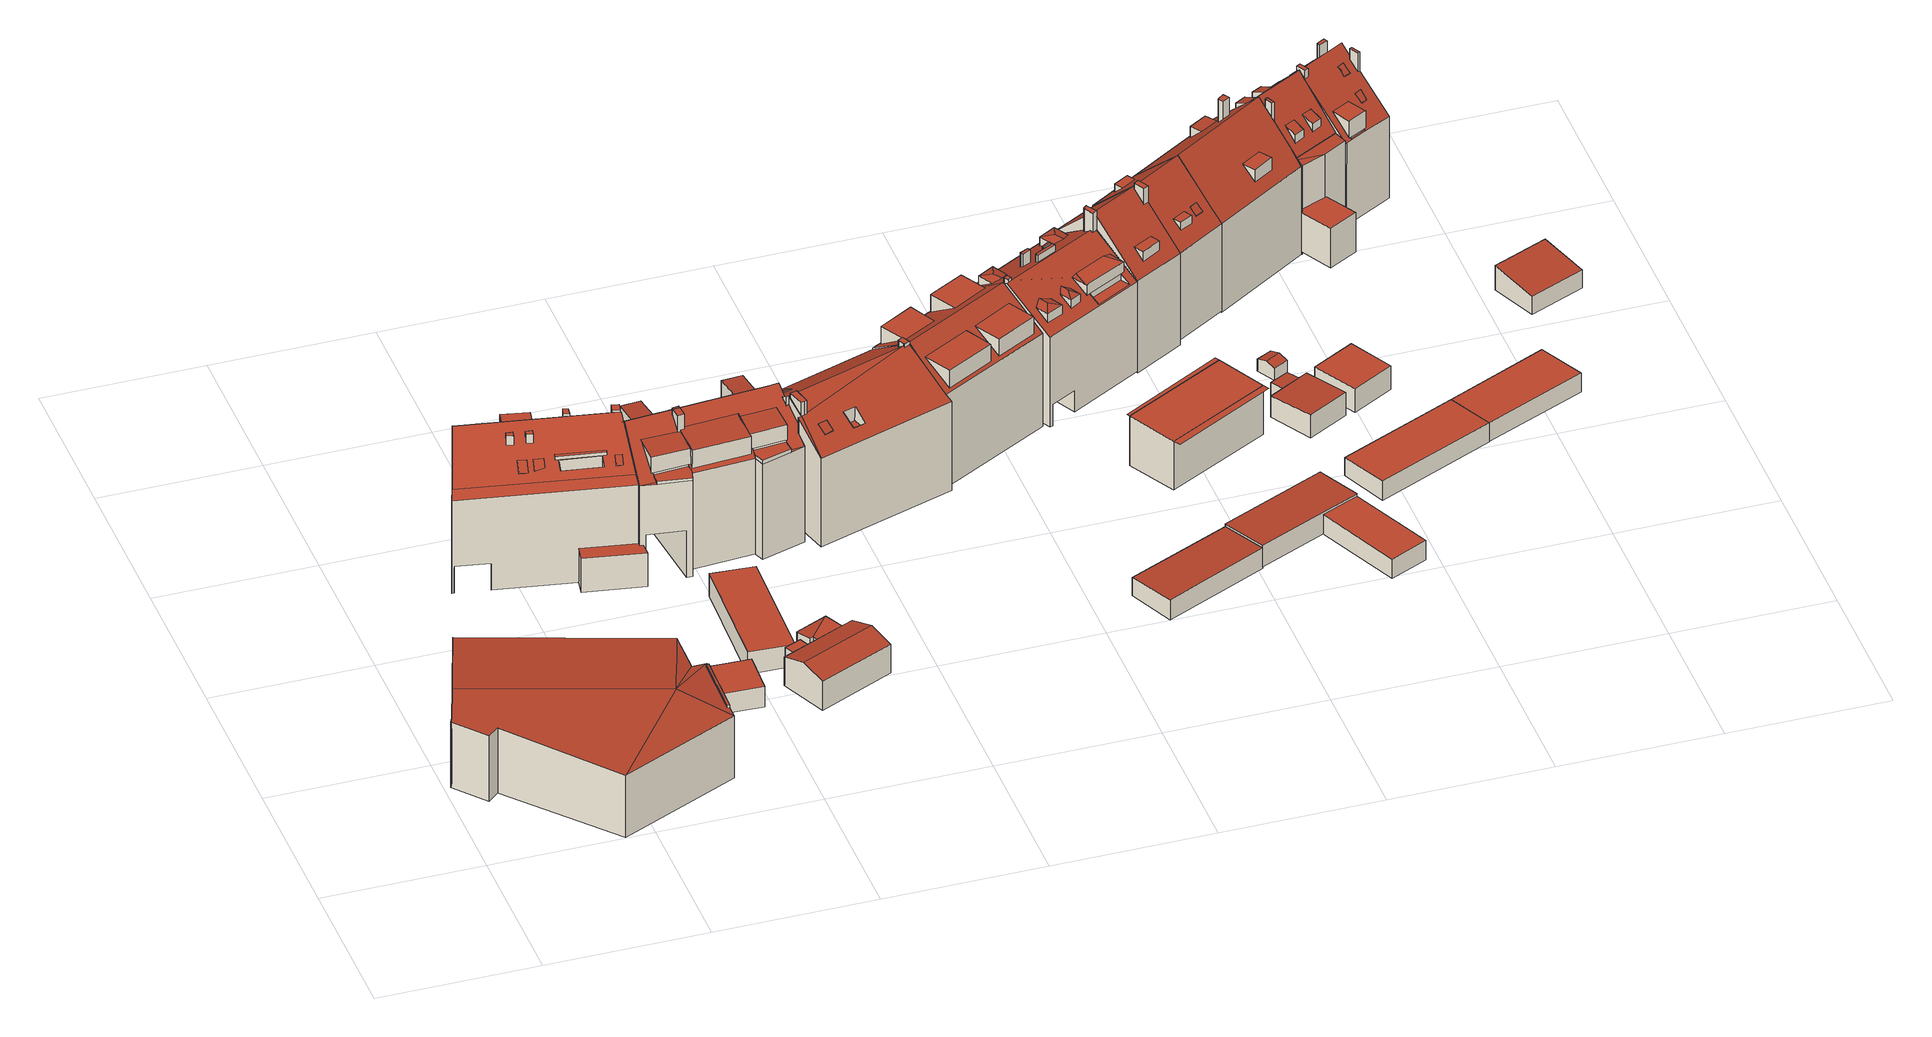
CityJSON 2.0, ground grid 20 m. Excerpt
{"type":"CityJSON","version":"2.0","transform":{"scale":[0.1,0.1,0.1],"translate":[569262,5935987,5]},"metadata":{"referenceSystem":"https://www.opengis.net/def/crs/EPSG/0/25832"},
"CityObjects":{
"building1":{"type":"Building","attributes":{"Grundfläche 2D":"612.116639","Grundhöhe NN":"5.794"},"children":["building1-1"],"geometry":[{"type":"Solid","lod":"3","boundaries":[[[[0,1,2,3]],[[4,5,2,1,6,7,8]],[[9,2,5]],[[10,11,12,2,9]],[[13,2,12]],[[3,2,13]],[[6,1,0,14,15]],[[7,6,15,16]],[[8,7,16,17]],[[4,8,17,18]],[[5,4,18,19]],[[9,5,19,20]],[[12,11,10,9,20,21]],[[13,12,21,22]],[[3,13,22,23]],[[0,3,23,14]],[[17,16,15,14,23,22,21,20,19,18]]]],"semantics":{"surfaces":[{"type":"RoofSurface"},{"type":"WallSurface"},{"type":"GroundSurface"}],"values":[[0,0,0,0,0,0,1,1,1,1,1,1,1,1,1,1,2]]}}]},
"building1-1":{"type":"BuildingInstallation","parents":["building1"],"geometry":[{"type":"MultiSurface","lod":"3","boundaries":[[[24,25,26,27]],[[10,11,27,26]],[[11,28,24,27]],[[25,24,28,29]],[[29,10,26,25]]],"semantics":{"surfaces":[{"type":"RoofSurface"},{"type":"WallSurface"}],"values":[0,1,1,1,1]}}]},
"building2":{"type":"Building","attributes":{"Grundfläche 2D":"215.239595","Grundhöhe NN":"7.884"},"children":["building2-1","building2-2","building2-3","building2-4","building2-5","building2-6","building2-7","building2-8","building2-9","building2-10","building2-11","building2-12","building2-13"],"geometry":[{"type":"MultiSurface","lod":"3","boundaries":[[[30,31,32]],[[33,34,35,36,37,38,30,39,40,41]],[[36,31,30,38,37]],[[42,33,41,40,39,43],[44,45,46,47]],[[43,48,49,42]],[[50,51,31,36]],[[52,53,54,55,56,57]],[[57,56,58,59]],[[52,57,59,60]],[[53,52,60,61]],[[54,53,61,62]],[[55,54,62,63]],[[48,43,39,30,32,64,65]],[[48,65,66,67,68,69,58,56,55,49]],[[70,71,72,51,50,36,35,34,33,42,49,55,63,73,74]],[[72,75,76,77,78,64,32,31,51]],[[69,68,76,75]],[[67,66,79,78,77,80]],[[69,75,72,71,70,74,73,63,62,61,60,59,58]],[[64,78,79,66,65]],[[67,80,77,76,68]]],"semantics":{"surfaces":[{"type":"RoofSurface"},{"type":"WallSurface"},{"type":"GroundSurface"},{"type":"OuterCeilingSurface"}],"values":[0,0,0,0,0,0,0,1,1,1,1,1,1,1,1,1,1,1,2,2,3]}}]},
"building2-1":{"type":"BuildingInstallation","parents":["building2"],"geometry":[{"type":"MultiSurface","lod":"3","boundaries":[[[81,82,83,84]],[[84,83,85,86]],[[86,87,81,84]],[[82,81,87,88]],[[88,85,83,82]]],"semantics":{"surfaces":[{"type":"RoofSurface"},{"type":"WallSurface"}],"values":[0,1,1,1,1]}}]},
"building2-2":{"type":"BuildingInstallation","parents":["building2"],"geometry":[{"type":"MultiSurface","lod":"3","boundaries":[[[89,90,91,92]],[[92,91,93,94]],[[89,92,94,95]],[[90,89,95,96]],[[91,90,96,93]]],"semantics":{"surfaces":[{"type":"RoofSurface"},{"type":"WallSurface"}],"values":[0,1,1,1,1]}}]},
"building2-3":{"type":"BuildingInstallation","parents":["building2"],"geometry":[{"type":"MultiSurface","lod":"3","boundaries":[[[97,98,99,100]],[[46,45,98,97]],[[45,44,99,98]],[[47,100,99,44]],[[47,46,97,100]]],"semantics":{"surfaces":[{"type":"RoofSurface"},{"type":"WallSurface"}],"values":[0,1,1,1,1]}}]},
"building2-4":{"type":"BuildingInstallation","parents":["building2"],"geometry":[{"type":"MultiSurface","lod":"3","boundaries":[[[101,102,103,104]],[[104,103,105,106]],[[101,104,106,107]],[[102,101,107,108]],[[103,102,108,105]]],"semantics":{"surfaces":[{"type":"RoofSurface"},{"type":"WallSurface"}],"values":[0,1,1,1,1]}}]},
"building2-5":{"type":"BuildingInstallation","parents":["building2"],"geometry":[{"type":"MultiSurface","lod":"3","boundaries":[[[109,110,111,112]],[[112,111,113,114]],[[109,112,114,115]],[[110,109,115,116]],[[111,110,116,113]]],"semantics":{"surfaces":[{"type":"RoofSurface"},{"type":"WallSurface"}],"values":[0,1,1,1,1]}}]},
"building2-6":{"type":"BuildingInstallation","parents":["building2"],"geometry":[{"type":"MultiSurface","lod":"3","boundaries":[[[117,118,119,120,121]],[[120,122,117,121]],[[122,123,118,117]],[[123,124,119,118]],[[124,125,120,121,120,119]]],"semantics":{"surfaces":[{"type":"RoofSurface"},{"type":"WallSurface"}],"values":[0,1,1,1,1]}}]},
"building2-7":{"type":"BuildingInstallation","parents":["building2"],"geometry":[{"type":"MultiSurface","lod":"3","boundaries":[[[126,127,128,129]],[[40,41,129,128]],[[41,34,126,129]],[[127,126,34,130]],[[130,40,128,127]]],"semantics":{"surfaces":[{"type":"RoofSurface"},{"type":"WallSurface"}],"values":[0,1,1,1,1]}}]},
"building2-8":{"type":"BuildingInstallation","parents":["building2"],"geometry":[{"type":"MultiSurface","lod":"3","boundaries":[[[131,132,133,134,135,136,137,138,139]],[[38,139,138,140]],[[37,141,137,136,135,142]],[[141,140,138,137]]],"semantics":{"surfaces":[{"type":"RoofSurface"},{"type":"WallSurface"}],"values":[0,1,1,1]}}]},
"building2-9":{"type":"BuildingInstallation","parents":["building2"],"geometry":[{"type":"MultiSurface","lod":"3","boundaries":[[[143,144,145,146,147,148]],[[149,47,44,150,146,145,144,143]],[[147,146,150]],[[143,148,149]]],"semantics":{"surfaces":[{"type":"RoofSurface"},{"type":"WallSurface"}],"values":[0,1,1,1]}}]},
"building2-10":{"type":"BuildingInstallation","parents":["building2"],"geometry":[{"type":"MultiSurface","lod":"3","boundaries":[[[151,152,153,154]],[[154,153,155,156]],[[151,154,156,157]],[[152,151,157,158]],[[153,152,158,155]]],"semantics":{"surfaces":[{"type":"RoofSurface"},{"type":"WallSurface"}],"values":[0,1,1,1,1]}}]},
"building2-11":{"type":"BuildingInstallation","parents":["building2"],"geometry":[{"type":"MultiSurface","lod":"3","boundaries":[[[159,160,161,162]],[[162,161,163,164]],[[159,162,164,165]],[[160,159,165,166]],[[161,160,166,163]]],"semantics":{"surfaces":[{"type":"RoofSurface"},{"type":"WallSurface"}],"values":[0,1,1,1,1]}}]},
"building2-12":{"type":"BuildingInstallation","parents":["building2"],"geometry":[{"type":"MultiSurface","lod":"3","boundaries":[[[167,168,169,170,171]],[[172,173,167]],[[173,168,167]],[[172,167,171,132,131]],[[170,169,134,133]],[[133,132,171,170]]],"semantics":{"surfaces":[{"type":"RoofSurface"},{"type":"WallSurface"}],"values":[0,0,0,1,1,1]}}]},
"building2-13":{"type":"BuildingInstallation","parents":["building2"],"geometry":[{"type":"MultiSurface","lod":"3","boundaries":[[[174,175,176,177]],[[174,177,178,179]],[[177,176,180,178]],[[175,174,179,181]],[[176,175,181,180]]],"semantics":{"surfaces":[{"type":"RoofSurface"},{"type":"WallSurface"}],"values":[0,1,1,1,1]}}]},
"building3":{"type":"Building","attributes":{"Grundfläche 2D":"28.529798","Grundhöhe NN":"8.927"},"geometry":[{"type":"Solid","lod":"3","boundaries":[[[[182,183,184,185]],[[186,187,185,184]],[[187,188,182,185]],[[188,189,183,182]],[[189,186,184,183]],[[189,188,187,186]]]],"semantics":{"surfaces":[{"type":"RoofSurface"},{"type":"WallSurface"},{"type":"GroundSurface"}],"values":[[0,1,1,1,1,2]]}}]},
"building4":{"type":"Building","attributes":{"Grundfläche 2D":"85.757120","Grundhöhe NN":"8.666"},"geometry":[{"type":"Solid","lod":"3","boundaries":[[[[190,191,192,193]],[[194,195,193,192]],[[195,196,190,193]],[[196,197,191,190]],[[197,194,192,191]],[[197,196,195,194]]]],"semantics":{"surfaces":[{"type":"RoofSurface"},{"type":"WallSurface"},{"type":"GroundSurface"}],"values":[[0,1,1,1,1,2]]}}]},
"building5":{"type":"Building","attributes":{"Grundfläche 2D":"87.076172","Grundhöhe NN":"9.258"},"geometry":[{"type":"Solid","lod":"3","boundaries":[[[[198,199,200,201]],[[200,202,203,201]],[[204,205,206,207]],[[208,209,210,211]],[[212,209,208,213]],[[199,198,214,215]],[[200,199,215,216,211,202]],[[217,218,207,206,219,220,203,202,211,210]],[[214,198,201,203,220]],[[204,207,218,221]],[[205,204,221,222]],[[206,205,222,219]],[[208,211,216,223]],[[213,208,223,224]],[[212,213,224,225]],[[209,212,225,226]],[[210,209,226,217]],[[222,221,218,217,226,225,224,223,216,215,214,220,219]]]],"semantics":{"surfaces":[{"type":"RoofSurface"},{"type":"WallSurface"},{"type":"GroundSurface"}],"values":[[0,0,0,0,0,1,1,1,1,1,1,1,1,1,1,1,1,2]]}}]},
"building6":{"type":"Building","attributes":{"Grundfläche 2D":"180.702283","Grundhöhe NN":"7.527"},"children":["building6-1","building6-2","building6-3","building6-4","building6-5"],"geometry":[{"type":"MultiSurface","lod":"3","boundaries":[[[227,228,229,230,231,232]],[[233,234,235,236,237,238,239,240]],[[241,242,243,244]],[[245,246,247,248,249,250,251]],[[252,253,254,255,256,257,258],[259,260,261,262],[244,243,263,264]],[[265,266,267]],[[268,269,270]],[[271,268,270,272,273,274,275,276,277,278,256,255,254,265,267,279,280,281,236,235,282,247,246,232,231,283,284]],[[235,285,282]],[[286,287,288,289,290,291,292,293,294,295]],[[296,297,262,261]],[[284,283,230,229,228,227,293,292]],[[283,231,230]],[[297,259,262]],[[261,260,296]],[[297,296,260,259]],[[281,237,236]],[[281,280,287,286,240,239,238,237]],[[263,243,242]],[[241,244,264]],[[242,241,264,263]],[[251,250,295,294]],[[293,227,232,246,245,251,294]],[[250,249,233,240,286,295]],[[298,299,265,254,253,252,258,300,301]],[[299,302,303,304,305,306,307,266,265]],[[289,307,306,308]],[[290,289,308,309]],[[310,290,309,311]],[[270,269,310,311,312]],[[272,270,312,313]],[[273,272,313,314]],[[315,275,274,273,314,316]],[[277,276,317,318]],[[276,275,315,317]],[[278,277,318,319]],[[257,256,278,319,320]],[[321,322,323,324,300,258,257,320]],[[305,304,322,321]],[[324,323,303,302]],[[315,316,314,313,312,311,309,308,306,305,321,320,319,318,317]],[[301,300,324,302,299,298]],[[304,303,323,322]]],"semantics":{"surfaces":[{"type":"RoofSurface"},{"type":"WallSurface"},{"type":"GroundSurface"},{"type":"OuterCeilingSurface"}],"values":[0,0,0,0,0,0,0,0,0,0,0,1,1,1,1,1,1,1,1,1,1,1,1,1,1,1,1,1,1,1,1,1,1,1,1,1,1,1,1,1,2,2,3]}}]},
"building6-1":{"type":"BuildingInstallation","parents":["building6"],"geometry":[{"type":"MultiSurface","lod":"3","boundaries":[[[325,326,288,327,328,279,329]],[[279,328,280]],[[327,288,287]],[[287,280,328,327]],[[329,279,267,266]],[[266,307,325,329]],[[307,289,326,325]],[[288,326,289]]],"semantics":{"surfaces":[{"type":"RoofSurface"},{"type":"WallSurface"}],"values":[0,1,1,1,1,1,1,1]}}]},
"building6-2":{"type":"BuildingInstallation","parents":["building6"],"geometry":[{"type":"MultiSurface","lod":"3","boundaries":[[[330,331,332,333,334,335]],[[331,336,337,235,234,333,332]],[[248,334,333,234,233,249]],[[247,338,339,330,335,334,248]],[[331,330,339,336]]],"semantics":{"surfaces":[{"type":"RoofSurface"},{"type":"WallSurface"}],"values":[0,1,1,1,1]}}]},
"building6-3":{"type":"BuildingInstallation","parents":["building6"],"geometry":[{"type":"MultiSurface","lod":"3","boundaries":[[[340,341,271,342,343,291,344]],[[343,342,284,292]],[[291,343,292]],[[284,342,271]],[[290,344,291]],[[290,310,340,344]],[[310,269,341,340]],[[269,268,271,341]]],"semantics":{"surfaces":[{"type":"RoofSurface"},{"type":"WallSurface"}],"values":[0,1,1,1,1,1,1,1]}}]},
"building6-4":{"type":"BuildingInstallation","parents":["building6"],"geometry":[{"type":"MultiSurface","lod":"3","boundaries":[[[345,346,347,348]],[[349,350,348,347]],[[350,351,345,348]],[[346,345,351,352]],[[347,346,352,349]]],"semantics":{"surfaces":[{"type":"RoofSurface"},{"type":"WallSurface"}],"values":[0,1,1,1,1]}}]},
"building6-5":{"type":"BuildingInstallation","parents":["building6"],"geometry":[{"type":"MultiSurface","lod":"3","boundaries":[[[353,354,355,356]],[[356,355,357,358]],[[353,356,358,359]],[[354,353,359,360]],[[355,354,360,357]]],"semantics":{"surfaces":[{"type":"RoofSurface"},{"type":"WallSurface"}],"values":[0,1,1,1,1]}}]},
"building7":{"type":"Building","attributes":{"Grundfläche 2D":"223.208490","Grundhöhe NN":"8.783"},"children":["building7-1","building7-2","building7-3","building7-4","building7-5"],"geometry":[{"type":"MultiSurface","lod":"3","boundaries":[[[361,362,363,364,365,366,367,368,369,370,371,372]],[[373,366,365]],[[374,375,374,366]],[[376,377,378]],[[379,367,380,381,378,377,382,383,384],[385,386,387,388,389,390]],[[379,384,369,368,367]],[[367,368,367,366]],[[373,375,378,381,380,367,366],[374,366,374,375]],[[362,361,372,391,392]],[[363,362,392,393]],[[364,363,393,394]],[[365,364,394,395]],[[396,378,375,373,365,395,397]],[[376,378,396,398]],[[377,376,398,399]],[[382,377,399,400]],[[401,369,384,383,382,400,402]],[[371,370,369,401,403]],[[372,371,403,391]],[[394,393,392,391,403,401,402,400,399,398,396,397,395]]],"semantics":{"surfaces":[{"type":"RoofSurface"},{"type":"WallSurface"},{"type":"GroundSurface"}],"values":[0,0,0,0,0,0,0,0,1,1,1,1,1,1,1,1,1,1,1,2]}}]},
"building7-1":{"type":"BuildingInstallation","parents":["building7"],"geometry":[{"type":"MultiSurface","lod":"3","boundaries":[[[404,405,406,407]],[[406,405,408,409]],[[407,406,409,410]],[[404,407,410,411]],[[405,404,411,408]]],"semantics":{"surfaces":[{"type":"RoofSurface"},{"type":"WallSurface"}],"values":[0,1,1,1,1]}}]},
"building7-2":{"type":"BuildingInstallation","parents":["building7"],"geometry":[{"type":"MultiSurface","lod":"3","boundaries":[[[412,413,414,415,416,417]],[[373,375,413,412]],[[375,381,414,413]],[[381,418,415,414]],[[416,415,418,380,419]],[[419,374,417,416]],[[412,417,374,373]]],"semantics":{"surfaces":[{"type":"RoofSurface"},{"type":"WallSurface"}],"values":[0,1,1,1,1,1,1]}}]},
"building7-3":{"type":"BuildingInstallation","parents":["building7"],"geometry":[{"type":"MultiSurface","lod":"3","boundaries":[[[420,421,422,423]],[[423,422,424,425]],[[420,423,425,426]],[[421,420,426,427]],[[422,421,427,424]]],"semantics":{"surfaces":[{"type":"RoofSurface"},{"type":"WallSurface"}],"values":[0,1,1,1,1]}}]},
"building7-4":{"type":"BuildingInstallation","parents":["building7"],"geometry":[{"type":"MultiSurface","lod":"3","boundaries":[[[428,429,430,431,432,433,434,435]],[[432,431,384,369]],[[369,370,433,432]],[[434,433,370,436]],[[434,436,367,435]],[[437,429,428,435,367,438]],[[437,379,384,431,430,429]]],"semantics":{"surfaces":[{"type":"RoofSurface"},{"type":"WallSurface"}],"values":[0,1,1,1,1,1,1]}}]},
"building7-5":{"type":"BuildingInstallation","parents":["building7"],"geometry":[{"type":"MultiSurface","lod":"3","boundaries":[[[439,440,441,442]],[[389,388,440,439]],[[388,387,441,440]],[[386,385,442,441,387]],[[389,439,442,385,390]]],"semantics":{"surfaces":[{"type":"RoofSurface"},{"type":"WallSurface"}],"values":[0,1,1,1,1]}}]},
"building8":{"type":"Building","attributes":{"Grundfläche 2D":"188.117559","Grundhöhe NN":"8.430"},"geometry":[{"type":"Solid","lod":"3","boundaries":[[[[443,444,445,446]],[[447,448,449,450]],[[451,452,453,454]],[[455,456,457,458]],[[459,460,461,462,463,464,465,466,467],[468,469,454,453],[456,470,471,457]],[[472,473,474,475,467,466,465],[445,476,477,446],[447,450,478,479]],[[459,467,475]],[[444,443,477,476]],[[476,445,444]],[[477,443,446]],[[449,448,479,478]],[[450,449,478]],[[448,447,479]],[[453,452,468]],[[451,454,469]],[[451,469,468,452]],[[456,455,470]],[[471,458,457]],[[455,458,471,470]],[[464,463,480,481]],[[465,464,481]],[[482,473,472,465,481,483]],[[474,473,482,484]],[[485,461,460,459,475,474,484,486]],[[463,462,461,485,480]],[[481,480,485,486,484,482,483]]]],"semantics":{"surfaces":[{"type":"RoofSurface"},{"type":"WallSurface"},{"type":"GroundSurface"}],"values":[[0,0,0,0,0,0,0,1,1,1,1,1,1,1,1,1,1,1,1,1,1,1,1,1,1,2]]}}]},
"building9":{"type":"Building","attributes":{"Grundfläche 2D":"89.441937","Grundhöhe NN":"12.091"},"geometry":[{"type":"Solid","lod":"3","boundaries":[[[[487,488,489,490]],[[491,492,490,489]],[[492,493,487,490]],[[493,494,488,487]],[[494,491,489,488]],[[494,493,492,491]]]],"semantics":{"surfaces":[{"type":"RoofSurface"},{"type":"WallSurface"},{"type":"GroundSurface"}],"values":[[0,1,1,1,1,2]]}}]},
"building10":{"type":"Building","attributes":{"Grundfläche 2D":"139.025067","Grundhöhe NN":"8.917"},"children":["building10-1","building10-2","building10-3","building10-4","building10-5","building10-6","building10-7","building10-8","building10-9","building10-10"],"geometry":[{"type":"MultiSurface","lod":"3","boundaries":[[[495,496,497,498,499,500,501]],[[500,499,502,501]],[[497,503,504,498]],[[505,506,507,508,509,510,511,512,513,514]],[[511,510,511,512]],[[511,510,515,516,512]],[[517,518,519,520,514,513,512,516,515],[502,499,498,504,503,521,522,523,524,525,526,502,512]],[[526,525,522,521,497,496,495,501]],[[521,503,497]],[[501,502,526]],[[527,528,529,530,531,532,519,518]],[[533,534,508,507,506,505,514,520,519,532,535]],[[536,537,538,539,540,509,508,534]],[[527,518,517,515,510,509,540,541]],[[529,528,539,538]],[[536,531,530,537]],[[534,533,535,532,531,536]],[[540,539,528,527,541]],[[538,537,530,529]]],"semantics":{"surfaces":[{"type":"RoofSurface"},{"type":"WallSurface"},{"type":"GroundSurface"},{"type":"OuterCeilingSurface"}],"values":[0,0,0,0,0,0,0,1,1,1,1,1,1,1,1,1,2,2,3]}}]},
"building10-1":{"type":"BuildingInstallation","parents":["building10"],"geometry":[{"type":"MultiSurface","lod":"3","boundaries":[[[542,543,544,545]],[[545,544,546,547]],[[547,548,542,545]],[[543,542,548,549]],[[549,546,544,543]]],"semantics":{"surfaces":[{"type":"RoofSurface"},{"type":"WallSurface"}],"values":[0,1,1,1,1]}}]},
"building10-2":{"type":"BuildingInstallation","parents":["building10"],"geometry":[{"type":"MultiSurface","lod":"3","boundaries":[[[550,551,552,553]],[[551,550,554]],[[554,550,553,555]],[[551,556,552]],[[555,557,554]],[[551,554,557,556]]],"semantics":{"surfaces":[{"type":"RoofSurface"},{"type":"WallSurface"}],"values":[0,0,0,1,1,1]}}]},
"building10-3":{"type":"BuildingInstallation","parents":["building10"],"geometry":[{"type":"MultiSurface","lod":"3","boundaries":[[[558,524,523,559]],[[525,524,558]],[[559,523,522]],[[522,525,558,559]]],"semantics":{"surfaces":[{"type":"RoofSurface"},{"type":"WallSurface"}],"values":[0,1,1,1]}}]},
"building10-4":{"type":"BuildingInstallation","parents":["building10"],"geometry":[{"type":"MultiSurface","lod":"3","boundaries":[[[560,561,562,563,564,565]],[[566,563,562,561,512,567]],[[566,568,564,563]],[[565,564,568,511]],[[560,565,511,516]],[[516,512,561,560]]],"semantics":{"surfaces":[{"type":"RoofSurface"},{"type":"WallSurface"}],"values":[0,1,1,1,1,1]}}]},
"building10-5":{"type":"BuildingInstallation","parents":["building10"],"geometry":[{"type":"MultiSurface","lod":"3","boundaries":[[[569,570,571,572,573,574,575,576,577,578,579]],[[507,580,573,572]],[[574,573,580,581]],[[581,582,575,574]],[[582,583,513,584,578,577,576,575]],[[584,520,579,578]],[[505,506,507,572,571,570,569,579,520,514]]],"semantics":{"surfaces":[{"type":"RoofSurface"},{"type":"WallSurface"}],"values":[0,1,1,1,1,1,1]}}]},
"building10-6":{"type":"BuildingInstallation","parents":["building10"],"geometry":[{"type":"MultiSurface","lod":"3","boundaries":[[[585,586,587]],[[586,588,589,587]],[[586,585,590,588]],[[585,587,591,592]],[[585,592,590]],[[589,591,587]]],"semantics":{"surfaces":[{"type":"RoofSurface"},{"type":"WallSurface"}],"values":[0,0,0,1,1,1]}}]},
"building10-7":{"type":"BuildingInstallation","parents":["building10"],"geometry":[{"type":"MultiSurface","lod":"3","boundaries":[[[593,594,595,596]],[[596,595,597,598]],[[593,596,598,599]],[[594,593,599,600]],[[595,594,600,597]]],"semantics":{"surfaces":[{"type":"RoofSurface"},{"type":"WallSurface"}],"values":[0,1,1,1,1]}}]},
"building10-8":{"type":"BuildingInstallation","parents":["building10"],"geometry":[{"type":"MultiSurface","lod":"3","boundaries":[[[601,602,603]],[[602,604,605,603]],[[602,601,606,604]],[[601,603,607,608]],[[601,608,606]],[[605,607,603]]],"semantics":{"surfaces":[{"type":"RoofSurface"},{"type":"WallSurface"}],"values":[0,0,0,1,1,1]}}]},
"building10-9":{"type":"BuildingInstallation","parents":["building10"],"geometry":[{"type":"MultiSurface","lod":"3","boundaries":[[[609,610,611,612]],[[612,611,613,614]],[[614,615,609,612]],[[610,609,615,616]],[[616,613,611,610]]],"semantics":{"surfaces":[{"type":"RoofSurface"},{"type":"WallSurface"}],"values":[0,1,1,1,1]}}]},
"building10-10":{"type":"BuildingInstallation","parents":["building10"],"geometry":[{"type":"MultiSurface","lod":"3","boundaries":[[[617,618,619,620]],[[618,617,621]],[[621,617,620,622]],[[619,618,623]],[[624,621,622]],[[618,621,624,623]]],"semantics":{"surfaces":[{"type":"RoofSurface"},{"type":"WallSurface"}],"values":[0,0,0,1,1,1]}}]},
"building11":{"type":"Building","attributes":{"Grundfläche 2D":"149.818064","Grundhöhe NN":"12.325"},"geometry":[{"type":"Solid","lod":"3","boundaries":[[[[625,626,627,628]],[[629,630,631,632,633]],[[628,627,634,635]],[[625,628,635,636]],[[626,625,636,637]],[[631,630,638,639]],[[626,637,640,633,632,631,639,634,627]],[[629,633,640,641]],[[630,629,641,638]],[[639,638,641,640,637,636,635,634]]]],"semantics":{"surfaces":[{"type":"RoofSurface"},{"type":"WallSurface"},{"type":"GroundSurface"}],"values":[[0,0,1,1,1,1,1,1,1,2]]}}]},
"building12":{"type":"Building","attributes":{"Grundfläche 2D":"99.559461","Grundhöhe NN":"9.795"},"geometry":[{"type":"Solid","lod":"3","boundaries":[[[[642,643,644,645,646,647,648,649]],[[650,651,649,648]],[[651,652,644,649]],[[652,653,645,644]],[[653,650,648,645]],[[653,652,651,650]],[[645,648,647,646]],[[644,643,642,649]]]],"semantics":{"surfaces":[{"type":"RoofSurface"},{"type":"WallSurface"},{"type":"GroundSurface"}],"values":[[0,1,1,1,1,2,0,0]]}}]},
"building13":{"type":"Building","attributes":{"Grundfläche 2D":"94.392255","Grundhöhe NN":"8.832"},"children":["building13-1","building13-2"],"geometry":[{"type":"Solid","lod":"3","boundaries":[[[[654,655,656,657,658,659,660,661,662]],[[663,664,665,666,667,668,662,661,660]],[[657,656,669,670]],[[671,672,673,664,663,660,659,658,657,670]],[[665,664,673,674]],[[656,655,654,662,668,667,666,665,674,675,676,677,678,669]],[[670,669,678,677,676,675,674,673,672,671]]]],"semantics":{"surfaces":[{"type":"RoofSurface"},{"type":"WallSurface"},{"type":"GroundSurface"}],"values":[[0,0,1,1,1,1,2]]}}]},
"building13-1":{"type":"BuildingInstallation","parents":["building13"],"geometry":[{"type":"MultiSurface","lod":"3","boundaries":[[[679,680,681,682]],[[682,681,683,684]],[[679,682,684]],[[683,681,680]]],"semantics":{"surfaces":[{"type":"RoofSurface"},{"type":"WallSurface"}],"values":[0,1,1,1]}}]},
"building13-2":{"type":"BuildingInstallation","parents":["building13"],"geometry":[{"type":"MultiSurface","lod":"3","boundaries":[[[685,686,687,688]],[[688,687,659,689]],[[685,688,689,690]],[[690,658,686,685]],[[687,686,658,659]]],"semantics":{"surfaces":[{"type":"RoofSurface"},{"type":"WallSurface"}],"values":[0,1,1,1,1]}}]},
"building14":{"type":"Building","attributes":{"Grundfläche 2D":"41.141192","Grundhöhe NN":"11.761"},"geometry":[{"type":"Solid","lod":"3","boundaries":[[[[691,692,693,694]],[[695,696,697,698]],[[691,694,699,700]],[[692,691,700,701]],[[693,692,701,702]],[[698,697,703,704]],[[695,698,704,705]],[[696,695,705,706]],[[693,702,703,697,696,706,699,694]],[[705,704,703,702,701,700,699,706]]]],"semantics":{"surfaces":[{"type":"RoofSurface"},{"type":"WallSurface"},{"type":"GroundSurface"}],"values":[[0,0,1,1,1,1,1,1,1,2]]}}]},
"building15":{"type":"Building","attributes":{"Grundfläche 2D":"96.968878","Grundhöhe NN":"9.530"},"children":["building15-1","building15-2","building15-3"],"geometry":[{"type":"Solid","lod":"3","boundaries":[[[[707,663,708,709,657,710,711]],[[707,712,713,714,663]],[[710,657,715,716]],[[717,718,712,707,711,710,716,719]],[[713,712,718,720]],[[721,722,723,715,657,709,708,663,714,713,720,724]],[[722,721,724,720,718,717,719,716,715,723]]]],"semantics":{"surfaces":[{"type":"RoofSurface"},{"type":"WallSurface"},{"type":"GroundSurface"}],"values":[[0,0,1,1,1,1,2]]}}]},
"building15-1":{"type":"BuildingInstallation","parents":["building15"],"geometry":[{"type":"MultiSurface","lod":"3","boundaries":[[[725,726,727,728]],[[726,725,729,730]],[[725,728,731,729]],[[728,727,732,731]],[[727,726,730,732]]],"semantics":{"surfaces":[{"type":"RoofSurface"},{"type":"WallSurface"}],"values":[0,1,1,1,1]}}]},
"building15-2":{"type":"BuildingInstallation","parents":["building15"],"geometry":[{"type":"MultiSurface","lod":"3","boundaries":[[[733,734,735,736]],[[734,733,737,738]],[[734,738,735]],[[736,737,733]]],"semantics":{"surfaces":[{"type":"RoofSurface"},{"type":"WallSurface"}],"values":[0,1,1,1]}}]},
"building15-3":{"type":"BuildingInstallation","parents":["building15"],"geometry":[{"type":"MultiSurface","lod":"3","boundaries":[[[739,740,741,742]],[[740,743,741]],[[742,744,739]],[[740,739,744,743]]],"semantics":{"surfaces":[{"type":"RoofSurface"},{"type":"WallSurface"}],"values":[0,1,1,1]}}]},
"building16":{"type":"Building","attributes":{"Grundfläche 2D":"5.433756","Grundhöhe NN":"11.083"},"geometry":[{"type":"Solid","lod":"3","boundaries":[[[[745,746,747,748]],[[749,746,745,750]],[[748,747,751,752]],[[750,745,748,752,753]],[[749,750,753,754]],[[751,747,746,749,754]],[[753,752,751,754]]]],"semantics":{"surfaces":[{"type":"RoofSurface"},{"type":"WallSurface"},{"type":"GroundSurface"}],"values":[[0,0,1,1,1,1,2]]}}]},
"building17":{"type":"Building","attributes":{"Grundfläche 2D":"104.324783","Grundhöhe NN":"12.506"},"geometry":[{"type":"Solid","lod":"3","boundaries":[[[[755,756,757,758]],[[759,760,758,757]],[[760,761,755,758]],[[761,762,756,755]],[[762,759,757,756]],[[762,761,760,759]]]],"semantics":{"surfaces":[{"type":"RoofSurface"},{"type":"WallSurface"},{"type":"GroundSurface"}],"values":[[0,1,1,1,1,2]]}}]},
"building18":{"type":"Building","attributes":{"Grundfläche 2D":"36.932258","Grundhöhe NN":"11.669"},"geometry":[{"type":"Solid","lod":"3","boundaries":[[[[763,764,765,766]],[[767,768,766,765]],[[768,769,763,766]],[[769,770,764,763]],[[770,767,765,764]],[[770,769,768,767]]]],"semantics":{"surfaces":[{"type":"RoofSurface"},{"type":"WallSurface"},{"type":"GroundSurface"}],"values":[[0,1,1,1,1,2]]}}]},
"building19":{"type":"Building","attributes":{"Grundfläche 2D":"190.585102","Grundhöhe NN":"9.259"},"children":["building19-1","building19-2"],"geometry":[{"type":"Solid","lod":"3","boundaries":[[[[771,772,773,774]],[[775,776,777,778]],[[779,710,775,778,780],[781,782,774,773]],[[779,780,783,784,712,707]],[[782,781,772,771]],[[781,773,772]],[[771,774,782]],[[775,710,785,786]],[[776,775,786,787]],[[788,789,784,783,780,778,777,776,787,790]],[[712,784,789,791]],[[792,785,710,779,707,712,791,793]],[[792,793,791,789,788,790,787,786,785]]]],"semantics":{"surfaces":[{"type":"RoofSurface"},{"type":"WallSurface"},{"type":"GroundSurface"}],"values":[[0,0,0,0,1,1,1,1,1,1,1,1,2]]}}]},
"building19-1":{"type":"BuildingInstallation","parents":["building19"],"geometry":[{"type":"MultiSurface","lod":"3","boundaries":[[[794,795,796,797]],[[795,798,796]],[[797,799,794]],[[795,794,799,798]]],"semantics":{"surfaces":[{"type":"RoofSurface"},{"type":"WallSurface"}],"values":[0,1,1,1]}}]},
"building19-2":{"type":"BuildingInstallation","parents":["building19"],"geometry":[{"type":"MultiSurface","lod":"3","boundaries":[[[800,801,802,803]],[[803,802,804,805]],[[800,803,805,806]],[[801,800,806,807]],[[802,801,807,804]]],"semantics":{"surfaces":[{"type":"RoofSurface"},{"type":"WallSurface"}],"values":[0,1,1,1,1]}}]},
"building20":{"type":"Building","attributes":{"Grundfläche 2D":"89.407189","Grundhöhe NN":"12.554"},"geometry":[{"type":"Solid","lod":"3","boundaries":[[[[808,809,756,755]],[[810,811,755,756]],[[811,812,808,755]],[[812,813,809,808]],[[813,810,756,809]],[[813,812,811,810]]]],"semantics":{"surfaces":[{"type":"RoofSurface"},{"type":"WallSurface"},{"type":"GroundSurface"}],"values":[[0,1,1,1,1,2]]}}]},
"building21":{"type":"Building","attributes":{"Grundfläche 2D":"119.697328","Grundhöhe NN":"9.742"},"children":["building21-1","building21-2","building21-3","building21-4","building21-5"],"geometry":[{"type":"Solid","lod":"3","boundaries":[[[[814,815,816,817,818,819,820,821]],[[822,815,814]],[[822,823,824,815]],[[825,826,827,828,829,830,831]],[[832,833,834,835]],[[836,837,838]],[[838,837,839,840]],[[819,838,840,820]],[[822,814,821,820,840,841,842,823]],[[835,824,823,842,843,832]],[[844,838,819,818,817,816,815,824,835,845,846,847]],[[825,831,848,849]],[[827,826,850,851]],[[826,825,849,850]],[[828,827,851,852]],[[829,828,852,853]],[[833,832,843,854]],[[834,833,854,855]],[[835,834,855,845]],[[838,844,848,831,836]],[[836,831,830,837]],[[856,839,837,830,829,853]],[[840,839,856,841]],[[847,846,845,855,854,843,842,841,856,853,852,851,850,849,848,844]]]],"semantics":{"surfaces":[{"type":"RoofSurface"},{"type":"WallSurface"},{"type":"GroundSurface"}],"values":[[0,0,0,0,0,0,0,1,1,1,1,1,1,1,1,1,1,1,1,1,1,1,1,2]]}}]},
"building21-1":{"type":"BuildingInstallation","parents":["building21"],"geometry":[{"type":"MultiSurface","lod":"3","boundaries":[[[857,858,859,860]],[[860,859,861,862]],[[857,860,862]],[[861,859,858]]],"semantics":{"surfaces":[{"type":"RoofSurface"},{"type":"WallSurface"}],"values":[0,1,1,1]}}]},
"building21-2":{"type":"BuildingInstallation","parents":["building21"],"geometry":[{"type":"MultiSurface","lod":"3","boundaries":[[[863,864,865,866]],[[864,867,865]],[[866,868,863]],[[864,863,868,867]]],"semantics":{"surfaces":[{"type":"RoofSurface"},{"type":"WallSurface"}],"values":[0,1,1,1]}}]},
"building21-3":{"type":"BuildingInstallation","parents":["building21"],"geometry":[{"type":"MultiSurface","lod":"3","boundaries":[[[869,870,871,872]],[[817,818,872,871]],[[818,873,869,872]],[[870,869,873,874]],[[874,817,871,870]]],"semantics":{"surfaces":[{"type":"RoofSurface"},{"type":"WallSurface"}],"values":[0,1,1,1,1]}}]},
"building21-4":{"type":"BuildingInstallation","parents":["building21"],"geometry":[{"type":"MultiSurface","lod":"3","boundaries":[[[875,876,877,878]],[[879,880,878,877]],[[880,875,878]],[[879,877,876]]],"semantics":{"surfaces":[{"type":"RoofSurface"},{"type":"WallSurface"}],"values":[0,1,1,1]}}]},
"building21-5":{"type":"BuildingInstallation","parents":["building21"],"geometry":[{"type":"MultiSurface","lod":"3","boundaries":[[[881,882,883,884]],[[883,882,885]],[[886,881,884]],[[886,885,882,881]]],"semantics":{"surfaces":[{"type":"RoofSurface"},{"type":"WallSurface"}],"values":[0,1,1,1]}}]},
"building22":{"type":"Building","attributes":{"Grundfläche 2D":"89.855282","Grundhöhe NN":"9.476"},"children":["building22-1","building22-2","building22-3","building22-4","building22-5","building22-6","building22-7","building22-8","building22-9"],"geometry":[{"type":"MultiSurface","lod":"3","boundaries":[[[887,888,889,890,891,892]],[[893,814,894,895,896,897,898,899,892,891,900,901,902,903,904,905,906]],[[907,908,909,823,822,814,893,906],[910,911,910,822]],[[899,898,901,900,890,889,888,887]],[[891,890,900]],[[887,892,899]],[[903,902,897,896,912,913]],[[914,915,908,907,906,905,904,903,913,916]],[[823,909,908,915,917]],[[896,895,894,814,822,823,917,918,912]],[[917,915,914,916,913,912,918]]],"semantics":{"surfaces":[{"type":"RoofSurface"},{"type":"WallSurface"},{"type":"GroundSurface"}],"values":[0,0,0,1,1,1,1,1,1,1,2]}}]},
"building22-1":{"type":"BuildingInstallation","parents":["building22"],"geometry":[{"type":"MultiSurface","lod":"3","boundaries":[[[919,920,921,922]],[[923,924,922,921]],[[919,922,924,925]],[[920,919,925,926]],[[926,923,921,920]]],"semantics":{"surfaces":[{"type":"RoofSurface"},{"type":"WallSurface"}],"values":[0,1,1,1,1]}}]},
"building22-2":{"type":"BuildingInstallation","parents":["building22"],"geometry":[{"type":"MultiSurface","lod":"3","boundaries":[[[927,928,929,930]],[[930,929,931,932]],[[927,930,932,933]],[[928,927,933,934]],[[929,928,934,931]]],"semantics":{"surfaces":[{"type":"RoofSurface"},{"type":"WallSurface"}],"values":[0,1,1,1,1]}}]},
"building22-3":{"type":"BuildingInstallation","parents":["building22"],"geometry":[{"type":"MultiSurface","lod":"3","boundaries":[[[897,902,935,936]],[[935,902,901]],[[898,936,935,901]],[[897,936,898]]],"semantics":{"surfaces":[{"type":"RoofSurface"},{"type":"WallSurface"}],"values":[0,1,1,1]}}]},
"building22-4":{"type":"BuildingInstallation","parents":["building22"],"geometry":[{"type":"MultiSurface","lod":"3","boundaries":[[[937,938,939,940]],[[905,941,938,937]],[[939,938,941,942]],[[942,904,940,939]],[[904,905,937,940]]],"semantics":{"surfaces":[{"type":"RoofSurface"},{"type":"WallSurface"}],"values":[0,1,1,1,1]}}]},
"building22-5":{"type":"BuildingInstallation","parents":["building22"],"geometry":[{"type":"MultiSurface","lod":"3","boundaries":[[[943,944,945]],[[946,947,943,945,948]],[[949,950,945,944]],[[950,951,948,945]],[[951,911,952,947,946,948]],[[952,910,943,947]],[[949,944,943]],[[949,943,910]]],"semantics":{"surfaces":[{"type":"RoofSurface"},{"type":"WallSurface"}],"values":[0,0,1,1,1,1,1,1]}}]},
"building22-6":{"type":"BuildingInstallation","parents":["building22"],"geometry":[{"type":"MultiSurface","lod":"3","boundaries":[[[953,954,955,956]],[[953,822,814,894,954]],[[894,957,955,954]],[[955,957,893,958,956]],[[958,822,953,956]]],"semantics":{"surfaces":[{"type":"RoofSurface"},{"type":"WallSurface"}],"values":[0,1,1,1,1]}}]},
"building22-7":{"type":"BuildingInstallation","parents":["building22"],"geometry":[{"type":"MultiSurface","lod":"3","boundaries":[[[959,960,961,962]],[[960,959,963,964]],[[962,961,965,966]],[[959,962,966,963]],[[961,960,964,965]]],"semantics":{"surfaces":[{"type":"RoofSurface"},{"type":"WallSurface"}],"values":[0,1,1,1,1]}}]},
"building22-8":{"type":"BuildingInstallation","parents":["building22"],"geometry":[{"type":"MultiSurface","lod":"3","boundaries":[[[967,968,969,970,971,972]],[[973,974,968,967,972]],[[974,975,969,968]],[[971,970,969,975,976,977]],[[977,973,972,971]]],"semantics":{"surfaces":[{"type":"RoofSurface"},{"type":"WallSurface"}],"values":[0,1,1,1,1]}}]},
"building22-9":{"type":"BuildingInstallation","parents":["building22"],"geometry":[{"type":"MultiSurface","lod":"3","boundaries":[[[978,979,980,981,982,983]],[[984,985,986,979,978]],[[987,988,989,990,983,982,981,980]],[[978,991,984]],[[986,987,980,979]],[[990,991,978,983]]],"semantics":{"surfaces":[{"type":"RoofSurface"},{"type":"WallSurface"}],"values":[0,1,1,1,1,1]}}]},
"building23":{"type":"Building","attributes":{"Grundfläche 2D":"46.872668","Grundhöhe NN":"11.921"},"geometry":[{"type":"Solid","lod":"3","boundaries":[[[[992,993,994,995]],[[996,997,995,994]],[[997,998,992,995]],[[998,999,993,992]],[[999,996,994,993]],[[999,998,997,996]]]],"semantics":{"surfaces":[{"type":"RoofSurface"},{"type":"WallSurface"},{"type":"GroundSurface"}],"values":[[0,1,1,1,1,2]]}}]}
},
"vertices":[
[62,310,96],[28,209,103],[267,129,103],[301,230,95],[55,127,99],[165,1,95],[11,159,100],[8,153,100],[41,115,99],[316,70,95],[316,86,95],[318,167,95],[318,174,95],[300,174,95],[62,310,8],[11,159,8],[8,153,8],[41,115,8],[55,127,8],[165,1,8],[316,70,8],[318,174,8],[300,174,8],[301,230,8],
[315,167,99],[313,86,99],[316,86,99],[318,167,99],[315,167,96],[313,86,96],
[156,592,166],[245,589,158],[160,605,158],[327,507,212],[328,517,204],[329,554,172],[329,561,166],[243,577,166],[209,583,166],[138,541,212],[317,509,212],[326,507,212],[325,450,165],[120,487,165],[294,475,180],[293,465,172],[244,473,172],[245,483,180],[116,476,158],[325,439,158],[330,573,159],[330,574,158],[329,419,76],[329,434,76],[325,435,76],[325,439,76],[258,451,76],[255,432,76],[258,451,29],[255,432,29],[329,419,29],[329,434,29],[325,435,29],[325,439,29],[160,605,29],[116,476,29],[119,476,29],[119,476,66],[160,468,66],[160,468,29],[329,554,29],[330,573,29],[330,574,29],[327,507,29],[328,517,29],[203,597,29],[203,597,66],[162,605,66],[162,605,29],[129,506,29],[129,506,66],
[222,504,207],[223,511,207],[215,512,207],[214,506,207],[215,512,200],[214,506,194],[222,504,194],[223,511,200],
[277,546,200],[271,548,200],[269,539,200],[276,538,200],[269,539,194],[276,538,194],[277,546,186],[271,548,186],
[244,473,162],[293,465,162],[294,475,162],[245,483,162],
[200,508,207],[201,515,207],[193,516,207],[192,510,207],[193,516,200],[192,510,194],[200,508,194],[201,515,200],
[210,491,183],[199,493,183],[197,482,173],[208,480,173],[197,482,172],[208,480,172],[210,491,182],[199,493,182],
[252,555,184],[254,567,174],[244,568,174],[242,557,183],[242,557,184],[252,555,183],[254,567,173],[244,568,173],[242,557,182],
[328,517,215],[319,519,215],[317,509,215],[326,507,215],[319,519,204],
[208,568,178],[208,571,178],[238,566,178],[238,563,178],[241,562,178],[241,565,178],[244,582,178],[210,589,178],[206,568,178],[210,589,162],[244,582,162],[241,565,176],
[241,484,185],[245,483,185],[294,475,185],[299,474,185],[300,479,185],[242,490,185],[241,484,180],[299,474,180],
[229,488,183],[217,490,183],[215,479,173],[227,477,173],[215,479,172],[227,477,172],[229,488,182],[217,490,182],
[316,470,181],[308,471,181],[306,462,173],[314,461,173],[306,462,172],[314,461,172],[316,470,180],[308,471,180],
[207,565,182],[224,561,182],[237,559,182],[238,566,180],[208,571,180],[207,564,182],[216,563,182],
[291,560,174],[281,562,174],[279,550,184],[289,548,184],[289,548,183],[291,560,173],[279,550,183],[281,562,173],
[378,148,67],[380,201,68],[326,203,68],[324,150,67],[326,203,39],[324,150,39],[378,148,39],[380,201,39],
[386,370,68],[380,215,68],[436,213,67],[441,368,67],[436,213,37],[441,368,37],[386,370,37],[380,215,37],
[436,116,83],[531,159,83],[518,187,93],[423,144,93],[504,216,83],[410,174,83],[438,202,81],[417,193,81],[423,180,81],[444,189,81],[486,256,65],[460,222,66],[470,201,67],[504,216,67],[455,220,66],[446,238,65],[436,116,43],[531,159,43],[504,216,43],[470,201,43],[444,189,43],[423,180,43],[410,174,43],[438,202,43],[417,193,43],[486,256,43],[446,238,43],[455,220,43],[460,222,43],
[461,454,187],[465,454,187],[506,457,187],[507,457,187],[504,487,191],[459,484,191],[387,478,191],[384,477,191],[384,478,191],[340,476,192],[342,445,188],[344,445,188],[387,448,187],[390,448,187],[365,552,187],[340,550,187],[342,514,192],[368,516,192],[461,454,188],[459,487,193],[392,482,193],[392,478,193],[387,478,193],[390,444,187],[462,449,187],[328,517,189],[327,507,197],[327,494,208],[503,507,208],[514,508,208],[499,566,159],[329,554,159],[463,560,162],[489,562,162],[492,525,192],[466,523,192],[340,550,162],[365,552,162],[325,435,159],[345,432,159],[345,436,159],[506,448,158],[507,443,158],[525,449,158],[506,454,163],[522,462,169],[526,463,170],[520,485,188],[519,488,191],[516,487,190],[514,495,197],[517,495,197],[344,441,163],[344,445,166],[342,445,166],[392,478,190],[507,457,166],[506,457,166],[384,477,190],[390,448,166],[387,448,166],[388,445,163],[388,439,159],[465,445,158],[465,450,163],[465,454,166],[461,454,166],[462,449,162],[390,444,162],[489,562,187],[463,560,187],[327,507,25],[325,435,25],[329,554,25],[328,517,25],[332,434,25],[332,434,90],[378,427,90],[378,427,25],[385,426,25],[385,426,159],[388,439,25],[465,445,25],[470,432,158],[470,432,25],[525,449,25],[522,462,25],[526,463,25],[519,488,25],[520,485,25],[516,487,25],[514,495,25],[517,495,25],[499,566,25],[365,556,25],[365,556,90],[333,554,90],[333,554,25],
[385,426,163],[388,439,163],[387,448,163],[344,445,163],[345,432,163],
[391,494,214],[383,493,214],[383,490,214],[384,477,214],[392,478,214],[391,492,214],[383,493,203],[383,490,201],[391,492,202],[391,494,203],
[470,432,163],[507,443,163],[506,457,163],[465,454,163],[465,445,163],
[454,552,169],[435,551,169],[437,532,184],[456,533,184],[437,532,183],[456,533,183],[454,552,168],[435,551,168],
[402,549,169],[383,547,169],[385,528,184],[404,529,184],[385,528,183],[404,529,183],[402,549,168],[383,547,168],
[514,508,189],[517,495,198],[514,495,198],[516,487,203],[519,488,203],[527,490,203],[671,537,203],[672,537,203],[678,539,203],[674,548,197],[654,595,162],[504,546,162],[520,485,201],[527,486,201],[526,464,190],[522,462,190],[534,417,162],[526,463,190],[673,535,202],[533,467,190],[530,465,190],[707,473,162],[702,483,169],[679,538,203],[592,472,182],[593,471,182],[598,453,171],[583,448,171],[577,467,182],[586,470,182],[504,546,38],[517,495,38],[514,495,38],[516,487,38],[519,488,38],[526,463,38],[526,464,38],[522,462,38],[534,417,38],[707,473,38],[678,539,38],[679,538,38],[654,595,38],
[532,536,176],[521,532,176],[524,522,183],[535,525,183],[521,532,175],[524,522,182],[535,525,182],[532,536,175],
[520,485,209],[526,464,209],[530,465,209],[533,466,209],[528,487,209],[527,486,209],[533,466,190],[528,487,201],
[558,446,175],[554,458,182],[543,454,182],[547,442,175],[543,454,181],[547,442,174],[558,446,174],[554,458,181],
[672,536,207],[672,535,207],[673,535,207],[679,538,207],[678,539,207],[674,548,207],[668,545,207],[671,537,207],[668,545,197],[672,535,202],[672,536,203],
[577,467,163],[583,448,163],[598,453,163],[592,472,163],
[711,492,191],[771,525,191],[753,558,191],[693,525,191],[765,564,191],[783,532,191],[833,559,191],[815,592,191],[780,659,192],[736,635,192],[754,602,192],[798,627,192],[664,595,192],[682,563,192],[724,586,192],[707,619,192],[815,614,204],[787,666,165],[786,667,164],[778,663,164],[654,595,164],[678,539,204],[678,539,205],[684,542,205],[807,610,205],[736,635,167],[780,659,167],[664,595,167],[707,619,167],[679,538,204],[702,483,164],[844,561,164],[815,614,205],[771,525,167],[711,492,167],[833,559,167],[783,532,167],[654,595,34],[678,539,34],[702,483,34],[679,538,34],[844,561,34],[786,667,34],[815,614,34],
[849,120,99],[979,180,99],[953,236,96],[823,177,96],[953,236,71],[823,177,71],[849,120,71],[979,180,71],
[914,604,188],[959,628,188],[963,630,188],[945,647,189],[905,625,189],[909,603,188],[910,601,188],[899,620,188],[953,650,188],[952,649,188],[944,678,206],[939,686,200],[938,688,199],[913,735,164],[787,666,164],[815,614,202],[816,614,203],[824,612,207],[938,674,207],[944,677,207],[818,608,207],[819,609,207],[844,561,172],[850,551,164],[976,620,164],[946,675,205],[963,630,174],[959,628,174],[966,617,165],[921,592,165],[914,604,174],[910,601,174],[850,551,39],[853,552,39],[853,552,69],[885,570,69],[885,570,39],[976,620,39],[939,686,39],[913,735,39],[944,678,39],[824,686,39],[824,686,69],[790,668,69],[790,668,39],[787,666,39],[815,614,39],
[859,660,210],[849,655,210],[851,651,210],[861,656,210],[851,651,193],[861,656,193],[859,660,190],[849,655,190],
[906,704,188],[890,709,185],[900,690,185],[913,693,188],[911,721,185],[921,702,185],[890,709,172],[911,721,172],
[914,604,165],[959,628,165],
[819,609,211],[824,612,211],[821,617,211],[821,618,211],[816,615,211],[816,614,211],[821,618,202],[821,617,202],[816,615,202],
[944,677,232],[944,678,232],[939,686,232],[938,688,232],[934,685,232],[935,683,232],[934,683,232],[938,675,232],[938,674,232],[940,672,232],[946,675,232],[934,685,199],[935,683,200],[934,683,200],[938,675,206],[940,672,205],
[873,578,185],[857,582,189],[852,567,185],[850,594,189],[843,584,185],[864,595,185],[852,567,172],[873,578,172],
[889,676,201],[880,670,201],[881,668,201],[891,673,201],[881,668,192],[891,673,192],[889,676,191],[880,670,191],
[899,593,184],[887,599,188],[886,585,184],[881,610,188],[877,601,184],[891,609,184],[886,585,172],[899,593,172],
[888,659,211],[864,646,211],[866,642,211],[890,655,211],[866,642,202],[890,655,202],[888,659,200],[864,646,200],
[817,655,188],[801,660,185],[811,642,185],[824,644,188],[822,672,185],[832,653,185],[801,660,172],[822,672,172],
[1157,135,100],[1110,239,100],[1063,218,100],[1110,113,100],[1085,296,100],[953,236,100],[979,180,103],[1110,239,103],[1110,240,103],[1063,218,73],[1110,113,73],[1157,135,73],[1110,239,73],[953,236,73],[979,180,73],[1110,240,73],[1085,296,73],
[1034,516,117],[906,446,117],[908,442,117],[940,382,116],[945,374,116],[1073,444,116],[1069,451,116],[1037,511,117],[1069,451,48],[1037,511,48],[908,442,48],[940,382,48],
[944,677,228],[976,620,166],[976,619,166],[1038,654,166],[1014,697,213],[1007,710,227],[1006,712,229],[1000,709,229],[944,678,229],[1005,713,228],[974,770,166],[912,736,166],[913,735,167],[938,688,218],[939,686,220],[976,619,38],[1038,654,38],[1006,712,38],[1005,713,38],[974,770,38],[912,736,38],[913,735,38],[944,678,38],[944,677,38],[976,620,38],
[1006,665,190],[982,652,190],[989,639,190],[1013,653,190],[989,639,176],[1013,653,176],
[1008,694,236],[1014,697,236],[1007,710,236],[1001,707,236],[1001,707,227],[1008,694,213],
[1112,495,94],[1088,482,94],[1098,465,95],[1122,478,95],[1160,430,100],[1131,483,97],[1079,454,97],[1109,402,100],[1122,478,68],[1112,495,68],[1088,482,68],[1098,465,68],[1079,454,68],[1109,402,68],[1160,430,68],[1131,483,68],
[1067,751,228],[1006,712,227],[1007,710,225],[1100,692,166],[1068,751,227],[1035,810,166],[973,771,166],[974,770,167],[1038,654,45],[1100,692,45],[1067,751,45],[1035,810,45],[1068,751,45],[973,771,45],[1005,713,45],[1006,712,45],[1007,710,45],[974,770,45],
[1075,708,191],[1066,702,191],[1070,694,183],[1080,700,183],[1075,708,190],[1066,702,190],[1080,700,182],[1070,694,182],
[1046,677,191],[1062,686,191],[1056,697,191],[1040,687,191],[1046,677,180],[1062,686,180],
[1017,781,191],[999,770,191],[1005,760,191],[1023,771,191],[999,770,180],[1017,781,180],
[1102,538,82],[1120,548,82],[1114,560,78],[1095,550,78],[1126,537,78],[1108,527,78],[1114,560,61],[1095,550,61],[1108,527,61],[1126,537,61],
[1294,322,102],[1268,380,100],[1120,313,100],[1146,255,102],[1120,313,75],[1146,255,75],[1294,322,75],[1268,380,75],
[1224,462,100],[1195,516,100],[1142,487,100],[1172,433,100],[1142,487,67],[1172,433,67],[1224,462,67],[1195,516,67],
[1156,742,194],[1181,758,194],[1171,773,194],[1146,757,194],[1219,768,166],[1220,768,166],[1218,772,170],[1213,782,180],[1068,751,229],[1188,827,229],[1181,758,177],[1156,742,177],[1186,831,224],[1156,886,166],[1100,692,43],[1219,768,43],[1220,768,43],[1186,831,43],[1156,886,43],[1188,827,43],[1035,810,43],[1068,751,43],[1067,751,43],
[1135,858,193],[1113,844,193],[1122,830,194],[1144,844,194],[1113,844,178],[1135,858,178],
[1149,836,235],[1141,830,235],[1145,824,235],[1154,829,235],[1145,824,210],[1154,829,210],[1149,836,202],[1141,830,202],
[1422,379,102],[1395,438,100],[1268,380,76],[1294,322,76],[1422,379,76],[1395,438,76],
[1249,866,225],[1186,831,225],[1188,827,220],[1193,818,210],[1198,809,198],[1213,782,166],[1276,816,166],[1253,858,216],[1247,869,221],[1222,914,166],[1159,879,166],[1220,768,102],[1219,768,102],[1241,728,102],[1277,748,102],[1255,788,102],[1253,786,102],[1218,772,102],[1196,899,77],[1184,920,77],[1148,900,77],[1159,879,77],[1218,772,162],[1253,786,162],[1213,782,165],[1283,803,162],[1276,816,165],[1276,816,47],[1222,914,47],[1196,899,47],[1213,782,47],[1159,879,47],[1186,831,47],[1193,818,47],[1218,772,47],[1220,768,47],[1219,768,47],[1241,728,47],[1277,748,47],[1255,788,47],[1184,920,47],[1148,900,47],[1283,803,47],
[1251,833,194],[1239,826,194],[1247,812,188],[1259,819,188],[1247,812,176],[1259,819,176],
[1215,899,187],[1202,892,187],[1210,877,195],[1223,884,195],[1202,892,176],[1215,899,176],
[1201,810,231],[1196,820,231],[1193,818,231],[1198,809,231],[1201,810,198],[1196,820,210],
[1227,820,194],[1214,813,194],[1222,798,188],[1234,805,188],[1222,798,176],[1234,805,176],
[1191,886,187],[1178,878,187],[1186,863,195],[1199,871,195],[1178,878,176],[1191,886,176],
[1289,808,185],[1291,809,185],[1311,820,185],[1313,821,185],[1300,844,185],[1277,831,185],[1254,868,225],[1253,858,217],[1283,803,160],[1284,802,159],[1292,807,159],[1291,809,161],[1289,808,161],[1313,821,161],[1311,820,161],[1312,818,159],[1346,836,159],[1324,875,200],[1318,886,211],[1311,900,225],[1310,900,224],[1284,948,166],[1244,926,166],[1251,884,209],[1250,895,198],[1284,802,45],[1346,836,45],[1310,900,45],[1284,948,45],[1311,900,45],[1222,914,45],[1283,803,45],
[1293,910,228],[1283,904,228],[1285,900,228],[1295,905,228],[1285,900,212],[1295,905,212],[1293,910,206],[1283,904,206],
[1283,943,170],[1274,939,170],[1280,929,182],[1289,934,182],[1280,929,181],[1289,934,181],[1283,943,169],[1274,939,169],
[1311,820,159],[1291,809,159],
[1318,886,227],[1315,885,227],[1321,874,227],[1324,875,227],[1315,885,211],[1321,874,200],
[1251,884,210],[1252,884,210],[1264,891,210],[1250,895,199],[1247,893,199],[1259,900,199],[1252,884,209],[1264,891,209],[1259,900,198],[1247,893,198],
[1247,869,229],[1253,858,229],[1258,861,229],[1252,872,229],[1258,861,217],[1252,872,221],
[1319,857,188],[1311,852,188],[1316,844,179],[1323,848,179],[1319,857,187],[1311,852,187],[1316,844,178],[1323,848,178],
[1309,874,206],[1306,880,212],[1298,875,212],[1300,873,210],[1303,867,203],[1311,871,203],[1311,871,202],[1306,880,211],[1298,875,211],[1300,873,209],[1303,867,202],
[1239,906,182],[1251,913,182],[1246,923,171],[1245,922,171],[1244,922,171],[1233,916,171],[1245,910,181],[1247,911,181],[1251,913,181],[1246,923,170],[1245,922,170],[1244,922,170],[1233,916,170],[1239,906,181],
[1394,602,103],[1419,545,94],[1488,575,94],[1463,632,103],[1488,575,69],[1463,632,69],[1394,602,69],[1419,545,69]
]}
